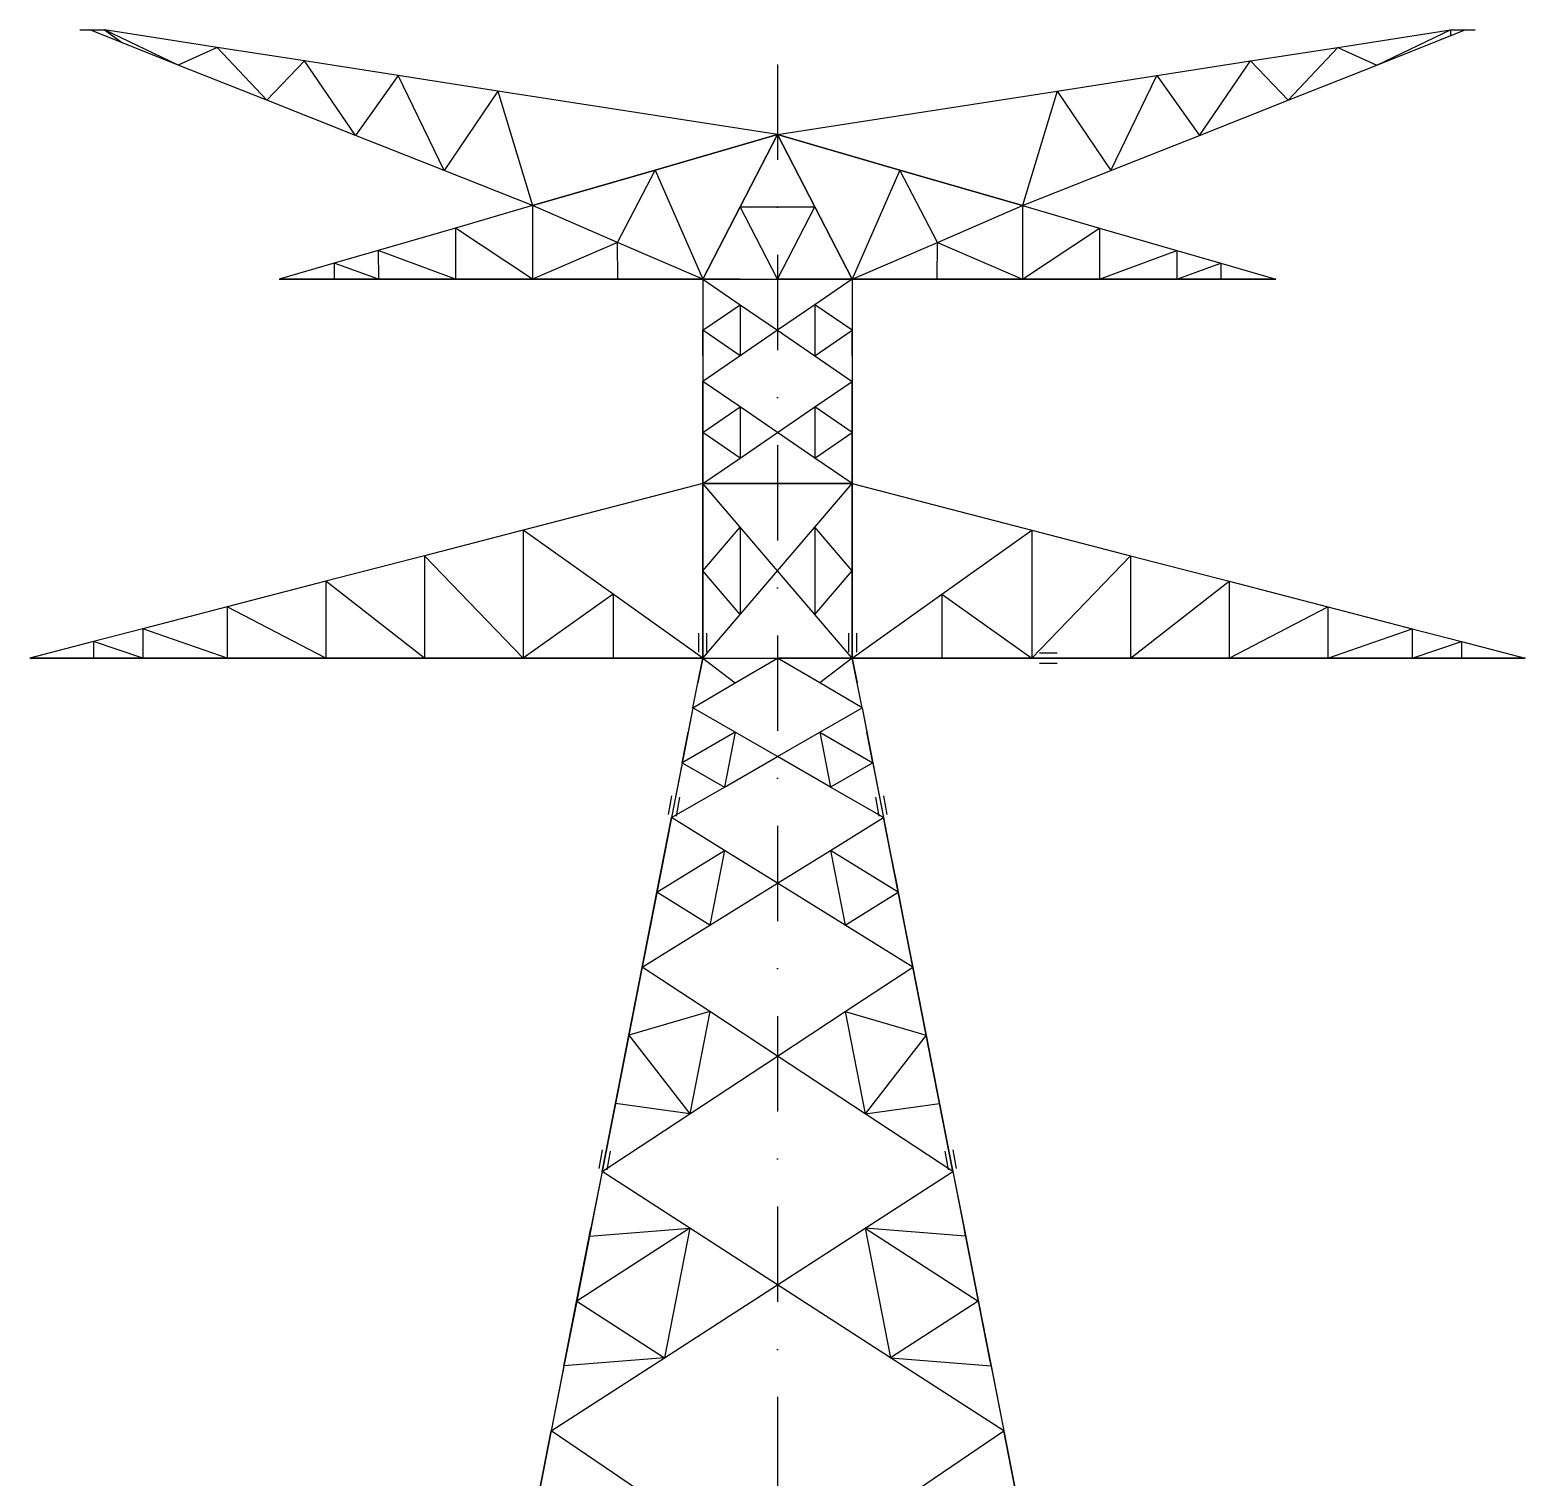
# Model space of a CAD drawing. Extents: x 550527 to 570802, y -97905 to -83555.
# Drawn here: x 563519 to 565484, y -95768 to -93866 of the extents above; entities that cross this region are included whole.
import ezdxf

# ---------------------------------------------------------------- set-up
doc = ezdxf.new("R2010")
doc.units = 0
doc.header["$LTSCALE"] = 250
doc.header["$MEASUREMENT"] = 0
doc.linetypes.add('DASHDOT', pattern=[1, 0.5, -0.25, 0, -0.25])
doc.layers.add('LS', color=7, linetype='CONTINUOUS')
doc.layers.add('MZ', color=6, linetype='DASHDOT')

msp = doc.modelspace()

# ---------------------------------------------------------------- linework, layer by layer
at = {"layer": 'LS', "color": 6, "ltscale": 0.01}
for p, q in [((563584.154, -93866.214), (563597.254, -93866.214)), ((563640.353, -93883.31), (563597.254, -93866.214)), ((563640.353, -93883.31), (563597.254, -93866.214)), ((563597.254, -93866.214), (563616.904, -93866.214)), ((563713.648, -93912.392), (563616.904, -93866.214)), ((563713.648, -93912.392), (563616.904, -93866.214)), ((563616.904, -93866.214), (563640.353, -93883.31)), ((563616.904, -93866.214), (563640.353, -93883.31)), ((563764.541, -93889.205), (563616.904, -93866.214)), ((563764.541, -93889.205), (563616.904, -93866.214)), ((565237.767, -93889.205), (565385.404, -93866.214)), ((565237.767, -93889.205), (565385.404, -93866.214)), ((565288.661, -93912.392), (565385.404, -93866.214)), ((565288.661, -93912.392), (565385.404, -93866.214)), ((565361.955, -93883.31), (565405.054, -93866.214)), ((565361.955, -93883.31), (565405.054, -93866.214)), ((565385.404, -93866.214), (565405.054, -93866.214)), ((565385.404, -93866.214), (565385.404, -93874.008)), ((565405.054, -93866.214), (565418.154, -93866.214)), ((563713.648, -93912.392), (563640.353, -93883.31)), ((563713.648, -93912.392), (563640.353, -93883.31)), ((563713.648, -93912.392), (563640.353, -93883.31)), ((563713.648, -93912.392), (563640.353, -93883.31)), ((565288.661, -93912.392), (565361.955, -93883.31)), ((565288.661, -93912.392), (565361.955, -93883.31)), ((565288.661, -93912.392), (565361.955, -93883.31)), ((565288.661, -93912.392), (565361.955, -93883.31)), ((563764.541, -93889.205), (563713.648, -93912.392)), ((563764.541, -93889.205), (563713.648, -93912.392)), ((563830.107, -93958.569), (563764.541, -93889.205)), ((563830.107, -93958.569), (563764.541, -93889.205)), ((563879.428, -93907.021), (563764.541, -93889.205)), ((563879.428, -93907.021), (563764.541, -93889.205)), ((563879.428, -93907.021), (563764.541, -93889.205)), ((563879.428, -93907.021), (563764.541, -93889.205)), ((563879.428, -93907.021), (563830.107, -93958.569)), ((563879.428, -93907.021), (563830.107, -93958.569)), ((563946.5, -94004.747), (563879.428, -93907.021)), ((563946.5, -94004.747), (563879.428, -93907.021)), ((564002.437, -93926.212), (563879.428, -93907.021)), ((564002.437, -93926.212), (563879.428, -93907.021)), ((564002.437, -93926.212), (563879.428, -93907.021)), ((564002.437, -93926.212), (563879.428, -93907.021)), ((564999.871, -93926.212), (565122.88, -93907.021)), ((564999.871, -93926.212), (565122.88, -93907.021)), ((564999.871, -93926.212), (565122.88, -93907.021)), ((564999.871, -93926.212), (565122.88, -93907.021)), ((565055.808, -94004.747), (565122.88, -93907.021)), ((565055.808, -94004.747), (565122.88, -93907.021)), ((565122.88, -93907.021), (565237.767, -93889.205)), ((565122.88, -93907.021), (565237.767, -93889.205)), ((565122.88, -93907.021), (565237.767, -93889.205)), ((565122.88, -93907.021), (565237.767, -93889.205)), ((565122.88, -93907.021), (565172.202, -93958.569)), ((565122.88, -93907.021), (565172.202, -93958.569)), ((565172.202, -93958.569), (565237.767, -93889.205)), ((565172.202, -93958.569), (565237.767, -93889.205)), ((565237.767, -93889.205), (565288.661, -93912.392)), ((565237.767, -93889.205), (565288.661, -93912.392)), ((563830.107, -93958.569), (563713.648, -93912.392)), ((563830.107, -93958.569), (563713.648, -93912.392)), ((563830.107, -93958.569), (563713.648, -93912.392)), ((563830.107, -93958.569), (563713.648, -93912.392)), ((564002.437, -93926.212), (563946.5, -94004.747)), ((564002.437, -93926.212), (563946.5, -94004.747)), ((564062.894, -94050.924), (564002.437, -93926.212)), ((564062.894, -94050.924), (564002.437, -93926.212)), ((564133.699, -93946.583), (564002.437, -93926.212)), ((564133.699, -93946.583), (564002.437, -93926.212)), ((564133.699, -93946.583), (564002.437, -93926.212)), ((564133.699, -93946.583), (564002.437, -93926.212)), ((564868.609, -93946.583), (564999.871, -93926.212)), ((564868.609, -93946.583), (564999.871, -93926.212)), ((564868.609, -93946.583), (564999.871, -93926.212)), ((564868.609, -93946.583), (564999.871, -93926.212)), ((564939.415, -94050.924), (564999.871, -93926.212)), ((564939.415, -94050.924), (564999.871, -93926.212)), ((564999.871, -93926.212), (565055.808, -94004.747)), ((564999.871, -93926.212), (565055.808, -94004.747)), ((565172.202, -93958.569), (565288.661, -93912.392)), ((565172.202, -93958.569), (565288.661, -93912.392)), ((565172.202, -93958.569), (565288.661, -93912.392)), ((565172.202, -93958.569), (565288.661, -93912.392)), ((564133.699, -93946.583), (564062.894, -94050.924)), ((564133.699, -93946.583), (564062.894, -94050.924)), ((564133.699, -93946.583), (564179.353, -94097.102)), ((564133.699, -93946.583), (564179.353, -94097.102)), ((564133.699, -93946.583), (564179.353, -94097.102)), ((564133.699, -93946.583), (564179.353, -94097.102)), ((564317.427, -93975.206), (564133.699, -93946.583)), ((564317.427, -93975.206), (564133.699, -93946.583)), ((564317.427, -93975.206), (564133.699, -93946.583)), ((564684.882, -93975.206), (564868.609, -93946.583)), ((564684.882, -93975.206), (564868.609, -93946.583)), ((564684.882, -93975.206), (564868.609, -93946.583)), ((564684.882, -93975.206), (564868.609, -93946.583)), ((564868.609, -93946.583), (564822.956, -94097.102)), ((564868.609, -93946.583), (564822.956, -94097.102)), ((564868.609, -93946.583), (564822.956, -94097.102)), ((564868.609, -93946.583), (564822.956, -94097.102)), ((564868.609, -93946.583), (564939.415, -94050.924)), ((564868.609, -93946.583), (564939.415, -94050.924)), ((563946.5, -94004.747), (563830.107, -93958.569)), ((563946.5, -94004.747), (563830.107, -93958.569)), ((563946.5, -94004.747), (563830.107, -93958.569)), ((563946.5, -94004.747), (563830.107, -93958.569)), ((565055.808, -94004.747), (565172.202, -93958.569)), ((565055.808, -94004.747), (565172.202, -93958.569)), ((565055.808, -94004.747), (565172.202, -93958.569)), ((565055.808, -94004.747), (565172.202, -93958.569)), ((564501.154, -94003.764), (564317.427, -93975.206)), ((564501.154, -94003.764), (564317.427, -93975.206)), ((564501.154, -94003.764), (564317.427, -93975.206)), ((564501.154, -94003.764), (564684.882, -93975.206)), ((564501.154, -94003.764), (564684.882, -93975.206)), ((564501.154, -94003.764), (564684.882, -93975.206)), ((564501.154, -94003.764), (564684.882, -93975.206)), ((564062.894, -94050.924), (563946.5, -94004.747)), ((564062.894, -94050.924), (563946.5, -94004.747)), ((564062.894, -94050.924), (563946.5, -94004.747)), ((564062.894, -94050.924), (563946.5, -94004.747)), ((564501.154, -94003.764), (564340.221, -94050.4)), ((564501.154, -94003.764), (564340.221, -94050.4)), ((564340.221, -94050.4), (564501.154, -94003.764)), ((564340.221, -94050.4), (564501.154, -94003.764)), ((564501.154, -94003.764), (564452.029, -94098.739)), ((564501.154, -94003.764), (564452.029, -94098.739)), ((564452.029, -94098.739), (564501.154, -94003.764)), ((564452.029, -94098.739), (564501.154, -94003.764)), ((564501.154, -94003.764), (564550.279, -94098.739)), ((564501.154, -94003.764), (564550.279, -94098.739)), ((564501.154, -94003.764), (564662.088, -94050.4)), ((564501.154, -94003.764), (564662.088, -94050.4)), ((564550.279, -94098.739), (564501.154, -94003.764)), ((564550.279, -94098.739), (564501.154, -94003.764)), ((564662.088, -94050.4), (564501.154, -94003.764)), ((564662.088, -94050.4), (564501.154, -94003.764)), ((564939.415, -94050.924), (565055.808, -94004.747)), ((564939.415, -94050.924), (565055.808, -94004.747)), ((564939.415, -94050.924), (565055.808, -94004.747)), ((564939.415, -94050.924), (565055.808, -94004.747)), ((564179.353, -94097.102), (564062.894, -94050.924)), ((564179.353, -94097.102), (564062.894, -94050.924)), ((564179.353, -94097.102), (564062.894, -94050.924)), ((564179.353, -94097.102), (564062.894, -94050.924)), ((564340.221, -94050.4), (564179.353, -94097.102)), ((564340.221, -94050.4), (564179.353, -94097.102)), ((564179.353, -94097.102), (564340.221, -94050.4)), ((564179.353, -94097.102), (564340.221, -94050.4)), ((564291.096, -94145.375), (564340.221, -94050.4)), ((564291.096, -94145.375), (564340.221, -94050.4)), ((564340.221, -94050.4), (564402.904, -94193.714)), ((564340.221, -94050.4), (564402.904, -94193.714)), ((564662.088, -94050.4), (564599.404, -94193.714)), ((564662.088, -94050.4), (564599.404, -94193.714)), ((564662.088, -94050.4), (564822.956, -94097.102)), ((564662.088, -94050.4), (564822.956, -94097.102)), ((564711.213, -94145.375), (564662.088, -94050.4)), ((564711.213, -94145.375), (564662.088, -94050.4)), ((564822.956, -94097.102), (564662.088, -94050.4)), ((564822.956, -94097.102), (564662.088, -94050.4)), ((564822.956, -94097.102), (564939.415, -94050.924)), ((564822.956, -94097.102), (564939.415, -94050.924)), ((564822.956, -94097.102), (564939.415, -94050.924)), ((564822.956, -94097.102), (564939.415, -94050.924)), ((564179.353, -94097.102), (564077.893, -94126.511)), ((564179.353, -94097.102), (564077.893, -94126.511)), ((564291.096, -94145.375), (564179.353, -94097.102)), ((564291.096, -94145.375), (564179.353, -94097.102)), ((564179.353, -94097.102), (564179.353, -94193.714)), ((564179.353, -94097.102), (564179.353, -94193.714)), ((564291.096, -94145.375), (564179.353, -94097.102)), ((564291.096, -94145.375), (564179.353, -94097.102)), ((564179.353, -94097.102), (564179.353, -94193.714)), ((564179.353, -94097.102), (564179.353, -94193.714)), ((564452.029, -94098.739), (564402.904, -94193.714)), ((564452.029, -94098.739), (564402.904, -94193.714)), ((564402.904, -94193.714), (564452.029, -94098.739)), ((564402.904, -94193.714), (564452.029, -94098.739)), ((564501.154, -94193.714), (564452.029, -94098.739)), ((564501.154, -94193.714), (564452.029, -94098.739)), ((564452.029, -94098.739), (564550.279, -94098.739)), ((564452.029, -94098.739), (564550.279, -94098.739)), ((564501.154, -94193.714), (564550.279, -94098.739)), ((564501.154, -94193.714), (564550.279, -94098.739)), ((564550.279, -94098.739), (564599.404, -94193.714)), ((564550.279, -94098.739), (564599.404, -94193.714)), ((564599.404, -94193.714), (564550.279, -94098.739)), ((564599.404, -94193.714), (564550.279, -94098.739)), ((564711.213, -94145.375), (564822.956, -94097.102)), ((564711.213, -94145.375), (564822.956, -94097.102)), ((564711.213, -94145.375), (564822.956, -94097.102)), ((564711.213, -94145.375), (564822.956, -94097.102)), ((564822.956, -94097.102), (564822.956, -94193.714)), ((564822.956, -94097.102), (564822.956, -94193.714)), ((564822.956, -94097.102), (564822.956, -94193.714)), ((564822.956, -94097.102), (564822.956, -94193.714)), ((564822.956, -94097.102), (564924.415, -94126.511)), ((564822.956, -94097.102), (564924.415, -94126.511)), ((564077.893, -94126.511), (563976.499, -94155.921)), ((564077.893, -94126.511), (563976.499, -94155.921)), ((564179.353, -94193.714), (564077.893, -94126.511)), ((564179.353, -94193.714), (564077.893, -94126.511)), ((564077.893, -94126.511), (564077.959, -94193.714)), ((564077.893, -94126.511), (564077.959, -94193.714)), ((564822.956, -94193.714), (564924.415, -94126.511)), ((564822.956, -94193.714), (564924.415, -94126.511)), ((564924.415, -94126.511), (564924.35, -94193.714)), ((564924.415, -94126.511), (564924.35, -94193.714)), ((564924.415, -94126.511), (565025.809, -94155.921)), ((564924.415, -94126.511), (565025.809, -94155.921)), ((563976.499, -94155.921), (563918.597, -94172.689)), ((563976.499, -94155.921), (563918.597, -94172.689)), ((564077.959, -94193.714), (563976.499, -94155.921)), ((564077.959, -94193.714), (563976.499, -94155.921)), ((563976.499, -94155.921), (563976.565, -94193.714)), ((563976.499, -94155.921), (563976.565, -94193.714)), ((563976.499, -94155.921), (563976.565, -94193.714)), ((564291.096, -94145.375), (564179.353, -94193.714)), ((564291.096, -94145.375), (564179.353, -94193.714)), ((564402.904, -94193.714), (564291.096, -94145.375)), ((564402.904, -94193.714), (564291.096, -94145.375)), ((564402.904, -94193.714), (564291.096, -94145.375)), ((564402.904, -94193.714), (564291.096, -94145.375)), ((564291.161, -94193.714), (564291.096, -94145.375)), ((564291.161, -94193.714), (564291.096, -94145.375)), ((564599.404, -94193.714), (564711.213, -94145.375)), ((564599.404, -94193.714), (564711.213, -94145.375)), ((564599.404, -94193.714), (564711.213, -94145.375)), ((564599.404, -94193.714), (564711.213, -94145.375)), ((564711.147, -94193.714), (564711.213, -94145.375)), ((564711.147, -94193.714), (564711.213, -94145.375)), ((564711.213, -94145.375), (564822.956, -94193.714)), ((564711.213, -94145.375), (564822.956, -94193.714)), ((564924.35, -94193.714), (565025.809, -94155.921)), ((564924.35, -94193.714), (565025.809, -94155.921)), ((565025.809, -94155.921), (565025.744, -94193.714)), ((565025.809, -94155.921), (565025.744, -94193.714)), ((565025.809, -94155.921), (565025.744, -94193.714)), ((565025.809, -94155.921), (565083.711, -94172.689)), ((565025.809, -94155.921), (565083.711, -94172.689)), ((563918.597, -94172.689), (563846.154, -94193.714)), ((563918.597, -94172.689), (563846.154, -94193.714)), ((563976.565, -94193.714), (563918.597, -94172.689)), ((563976.565, -94193.714), (563918.597, -94172.689)), ((563918.597, -94172.689), (563918.597, -94193.714)), ((563918.597, -94172.689), (563918.597, -94193.714)), ((565025.744, -94193.714), (565083.711, -94172.689)), ((565025.744, -94193.714), (565083.711, -94172.689)), ((565083.711, -94172.689), (565083.711, -94193.714)), ((565083.711, -94172.689), (565083.711, -94193.714)), ((565083.711, -94172.689), (565156.154, -94193.714)), ((565083.711, -94172.689), (565156.154, -94193.714)), ((563846.154, -94193.714), (563918.597, -94193.714)), ((563918.597, -94193.714), (563846.154, -94193.714)), ((563918.597, -94193.714), (563846.154, -94193.714)), ((563918.597, -94193.714), (563846.154, -94193.714)), ((563918.597, -94193.714), (563976.565, -94193.714)), ((563976.565, -94193.714), (563918.597, -94193.714)), ((563976.565, -94193.714), (563918.597, -94193.714)), ((563976.565, -94193.714), (563918.597, -94193.714)), ((563976.565, -94193.714), (564077.959, -94193.714)), ((564077.959, -94193.714), (563976.565, -94193.714)), ((564077.959, -94193.714), (563976.565, -94193.714)), ((564077.959, -94193.714), (563976.565, -94193.714)), ((564077.959, -94193.714), (564179.353, -94193.714)), ((564179.353, -94193.714), (564077.959, -94193.714)), ((564179.353, -94193.714), (564077.959, -94193.714)), ((564179.353, -94193.714), (564077.959, -94193.714)), ((564179.353, -94193.714), (564291.161, -94193.714)), ((564291.161, -94193.714), (564179.353, -94193.714)), ((564291.161, -94193.714), (564179.353, -94193.714)), ((564291.161, -94193.714), (564179.353, -94193.714)), ((564291.161, -94193.714), (564402.904, -94193.714)), ((564402.904, -94193.714), (564291.161, -94193.714)), ((564402.904, -94193.714), (564291.161, -94193.714)), ((564402.904, -94193.714), (564291.161, -94193.714)), ((564402.904, -94193.714), (564402.904, -94260.852)), ((564402.904, -94193.714), (564402.904, -94260.852)), ((564402.904, -94193.714), (564452.029, -94227.25)), ((564402.904, -94193.714), (564452.029, -94227.25)), ((564402.904, -94193.714), (564402.904, -94227.25)), ((564402.904, -94193.714), (564402.904, -94227.25)), ((564402.904, -94193.714), (564501.154, -94193.714)), ((564402.904, -94193.714), (564501.154, -94193.714)), ((564452.029, -94193.714), (564402.904, -94193.714)), ((564402.904, -94193.714), (564452.029, -94193.714)), ((564402.904, -94193.714), (564452.029, -94193.714)), ((564402.904, -94193.714), (564452.029, -94193.714)), ((564452.029, -94193.714), (564550.279, -94193.714)), ((564452.029, -94193.714), (564550.279, -94193.714)), ((564452.029, -94193.714), (564501.154, -94193.714)), ((564452.029, -94193.714), (564501.154, -94193.714)), ((564501.154, -94193.714), (564599.404, -94193.714)), ((564501.154, -94193.714), (564599.404, -94193.714)), ((564550.279, -94193.714), (564501.154, -94193.714)), ((564550.279, -94193.714), (564501.154, -94193.714)), ((564599.404, -94193.714), (564550.279, -94227.25)), ((564599.404, -94193.714), (564550.279, -94227.25)), ((564550.279, -94193.714), (564599.404, -94193.714)), ((564550.279, -94193.714), (564599.404, -94193.714)), ((564599.404, -94193.714), (564550.279, -94193.714)), ((564599.404, -94193.714), (564550.279, -94193.714)), ((564599.404, -94193.714), (564599.404, -94260.852)), ((564599.404, -94193.714), (564599.404, -94260.852)), ((564599.404, -94193.714), (564599.404, -94227.25)), ((564599.404, -94193.714), (564599.404, -94227.25)), ((564599.404, -94193.714), (564711.147, -94193.714)), ((564711.147, -94193.714), (564599.404, -94193.714)), ((564599.404, -94193.714), (564711.147, -94193.714)), ((564599.404, -94193.714), (564711.147, -94193.714)), ((564711.147, -94193.714), (564822.956, -94193.714)), ((564822.956, -94193.714), (564711.147, -94193.714)), ((564711.147, -94193.714), (564822.956, -94193.714)), ((564711.147, -94193.714), (564822.956, -94193.714)), ((564822.956, -94193.714), (564924.35, -94193.714)), ((564924.35, -94193.714), (564822.956, -94193.714)), ((564822.956, -94193.714), (564924.35, -94193.714)), ((564822.956, -94193.714), (564924.35, -94193.714)), ((564924.35, -94193.714), (565025.744, -94193.714)), ((565025.744, -94193.714), (564924.35, -94193.714)), ((564924.35, -94193.714), (565025.744, -94193.714)), ((564924.35, -94193.714), (565025.744, -94193.714)), ((565025.744, -94193.714), (565083.711, -94193.714)), ((565083.711, -94193.714), (565025.744, -94193.714)), ((565025.744, -94193.714), (565083.711, -94193.714)), ((565025.744, -94193.714), (565083.711, -94193.714)), ((565083.711, -94193.714), (565156.154, -94193.714)), ((565156.154, -94193.714), (565083.711, -94193.714)), ((565083.711, -94193.714), (565156.154, -94193.714)), ((565083.711, -94193.714), (565156.154, -94193.714)), ((564402.904, -94260.852), (564452.029, -94227.25)), ((564402.904, -94260.852), (564452.029, -94227.25)), ((564402.904, -94227.25), (564402.904, -94260.852)), ((564402.904, -94227.25), (564402.904, -94260.852)), ((564402.904, -94227.25), (564402.904, -94294.453)), ((564402.904, -94227.25), (564402.904, -94294.453)), ((564402.904, -94227.25), (564402.904, -94260.852)), ((564402.904, -94227.25), (564402.904, -94260.852)), ((564452.029, -94227.25), (564452.029, -94294.453)), ((564452.029, -94227.25), (564452.029, -94294.453)), ((564452.029, -94227.25), (564501.154, -94260.852)), ((564452.029, -94227.25), (564501.154, -94260.852)), ((564550.279, -94227.25), (564501.154, -94260.852)), ((564550.279, -94227.25), (564501.154, -94260.852)), ((564550.279, -94227.25), (564550.279, -94294.453)), ((564550.279, -94227.25), (564550.279, -94294.453)), ((564599.404, -94260.852), (564550.279, -94227.25)), ((564599.404, -94260.852), (564550.279, -94227.25)), ((564599.404, -94227.25), (564599.404, -94260.852)), ((564599.404, -94227.25), (564599.404, -94260.852)), ((564599.404, -94227.25), (564599.404, -94294.453)), ((564599.404, -94227.25), (564599.404, -94294.453)), ((564599.404, -94227.25), (564599.404, -94260.852)), ((564599.404, -94227.25), (564599.404, -94260.852)), ((564452.029, -94294.453), (564402.904, -94260.852)), ((564452.029, -94294.453), (564402.904, -94260.852)), ((564402.904, -94294.453), (564402.904, -94260.852)), ((564402.904, -94294.453), (564402.904, -94260.852)), ((564402.904, -94260.852), (564402.904, -94327.989)), ((564402.904, -94260.852), (564402.904, -94327.989)), ((564402.904, -94260.852), (564402.904, -94294.453)), ((564402.904, -94260.852), (564402.904, -94294.453)), ((564501.154, -94260.852), (564452.029, -94294.453)), ((564501.154, -94260.852), (564452.029, -94294.453)), ((564501.154, -94260.852), (564550.279, -94294.453)), ((564501.154, -94260.852), (564550.279, -94294.453)), ((564550.279, -94294.453), (564599.404, -94260.852)), ((564550.279, -94294.453), (564599.404, -94260.852)), ((564599.404, -94294.453), (564599.404, -94260.852)), ((564599.404, -94294.453), (564599.404, -94260.852)), ((564599.404, -94260.852), (564599.404, -94327.989)), ((564599.404, -94260.852), (564599.404, -94327.989)), ((564599.404, -94260.852), (564599.404, -94294.453)), ((564599.404, -94260.852), (564599.404, -94294.453)), ((564452.029, -94294.453), (564402.904, -94327.989)), ((564452.029, -94294.453), (564402.904, -94327.989)), ((564402.904, -94294.453), (564402.904, -94327.989)), ((564402.904, -94294.453), (564402.904, -94327.989)), ((564550.279, -94294.453), (564599.404, -94327.989)), ((564550.279, -94294.453), (564599.404, -94327.989)), ((564599.404, -94294.453), (564599.404, -94327.989)), ((564599.404, -94294.453), (564599.404, -94327.989)), ((564402.904, -94395.127), (564402.904, -94327.989)), ((564402.904, -94395.127), (564402.904, -94327.989)), ((564452.029, -94361.525), (564402.904, -94327.989)), ((564452.029, -94361.525), (564402.904, -94327.989)), ((564402.904, -94327.989), (564402.904, -94361.525)), ((564402.904, -94327.989), (564402.904, -94361.525)), ((564550.279, -94361.525), (564599.404, -94327.989)), ((564550.279, -94361.525), (564599.404, -94327.989)), ((564599.404, -94395.127), (564599.404, -94327.989)), ((564599.404, -94395.127), (564599.404, -94327.989)), ((564599.404, -94327.989), (564599.404, -94361.525)), ((564599.404, -94327.989), (564599.404, -94361.525)), ((564402.904, -94395.127), (564452.029, -94361.525)), ((564402.904, -94395.127), (564452.029, -94361.525)), ((564402.904, -94395.127), (564402.904, -94361.525)), ((564402.904, -94395.127), (564402.904, -94361.525)), ((564402.904, -94361.525), (564402.904, -94428.728)), ((564402.904, -94361.525), (564402.904, -94428.728)), ((564402.904, -94361.525), (564402.904, -94395.127)), ((564402.904, -94361.525), (564402.904, -94395.127)), ((564452.029, -94361.525), (564452.029, -94428.728)), ((564452.029, -94361.525), (564452.029, -94428.728)), ((564501.154, -94395.127), (564452.029, -94361.525)), ((564501.154, -94395.127), (564452.029, -94361.525)), ((564501.154, -94395.127), (564550.279, -94361.525)), ((564501.154, -94395.127), (564550.279, -94361.525)), ((564599.404, -94395.127), (564550.279, -94361.525)), ((564599.404, -94395.127), (564550.279, -94361.525)), ((564550.279, -94361.525), (564550.279, -94428.728)), ((564550.279, -94361.525), (564550.279, -94428.728)), ((564599.404, -94395.127), (564599.404, -94361.525)), ((564599.404, -94395.127), (564599.404, -94361.525)), ((564599.404, -94361.525), (564599.404, -94428.728)), ((564599.404, -94361.525), (564599.404, -94428.728)), ((564599.404, -94361.525), (564599.404, -94395.127)), ((564599.404, -94361.525), (564599.404, -94395.127)), ((564452.029, -94428.728), (564402.904, -94395.127)), ((564452.029, -94428.728), (564402.904, -94395.127)), ((564402.904, -94428.728), (564402.904, -94395.127)), ((564402.904, -94428.728), (564402.904, -94395.127)), ((564402.904, -94462.264), (564402.904, -94395.127)), ((564402.904, -94462.264), (564402.904, -94395.127)), ((564402.904, -94395.127), (564402.904, -94428.728)), ((564402.904, -94395.127), (564402.904, -94428.728)), ((564452.029, -94428.728), (564501.154, -94395.127)), ((564452.029, -94428.728), (564501.154, -94395.127)), ((564550.279, -94428.728), (564501.154, -94395.127)), ((564550.279, -94428.728), (564501.154, -94395.127)), ((564550.279, -94428.728), (564599.404, -94395.127)), ((564550.279, -94428.728), (564599.404, -94395.127)), ((564599.404, -94428.728), (564599.404, -94395.127)), ((564599.404, -94428.728), (564599.404, -94395.127)), ((564599.404, -94462.264), (564599.404, -94395.127)), ((564599.404, -94462.264), (564599.404, -94395.127)), ((564599.404, -94395.127), (564599.404, -94428.728)), ((564599.404, -94395.127), (564599.404, -94428.728)), ((564402.904, -94462.264), (564452.029, -94428.728)), ((564402.904, -94462.264), (564452.029, -94428.728)), ((564402.904, -94428.728), (564402.904, -94462.264)), ((564402.904, -94428.728), (564402.904, -94462.264)), ((564599.404, -94462.264), (564550.279, -94428.728)), ((564599.404, -94462.264), (564550.279, -94428.728)), ((564599.404, -94428.728), (564599.404, -94462.264)), ((564599.404, -94428.728), (564599.404, -94462.264)), ((564402.904, -94462.264), (564285.004, -94492.853)), ((564402.904, -94462.264), (564285.004, -94492.853)), ((564402.904, -94462.264), (564285.004, -94492.853)), ((564402.904, -94462.264), (564285.004, -94492.853)), ((564402.904, -94462.264), (564599.404, -94462.264)), ((564402.904, -94462.264), (564599.404, -94462.264)), ((564402.904, -94462.264), (564599.404, -94462.264)), ((564599.404, -94462.264), (564402.904, -94462.264)), ((564402.904, -94576.889), (564402.904, -94462.264)), ((564402.904, -94576.889), (564402.904, -94462.264)), ((564452.029, -94519.577), (564402.904, -94462.264)), ((564452.029, -94519.577), (564402.904, -94462.264)), ((564402.904, -94462.264), (564402.904, -94519.577)), ((564402.904, -94462.264), (564402.904, -94519.577)), ((564550.279, -94519.577), (564599.404, -94462.264)), ((564550.279, -94519.577), (564599.404, -94462.264)), ((564599.404, -94462.264), (564717.304, -94492.853)), ((564599.404, -94462.264), (564717.304, -94492.853)), ((564599.404, -94576.889), (564599.404, -94462.264)), ((564599.404, -94576.889), (564599.404, -94462.264)), ((564599.404, -94462.264), (564599.404, -94519.577)), ((564599.404, -94462.264), (564599.404, -94519.577)), ((564599.404, -94462.264), (564717.304, -94492.853)), ((564599.404, -94462.264), (564717.304, -94492.853)), ((564285.004, -94492.853), (564167.104, -94523.376)), ((564285.004, -94492.853), (564167.104, -94523.376)), ((564285.004, -94492.853), (564167.104, -94523.376)), ((564285.004, -94492.853), (564167.104, -94523.376)), ((564717.304, -94492.853), (564835.204, -94523.376)), ((564717.304, -94492.853), (564835.204, -94523.376)), ((564717.304, -94492.853), (564835.204, -94523.376)), ((564717.304, -94492.853), (564835.204, -94523.376)), ((564167.104, -94523.376), (564037.414, -94557.043)), ((564167.104, -94523.376), (564037.414, -94557.043)), ((564285.004, -94607.478), (564167.104, -94523.376)), ((564285.004, -94607.478), (564167.104, -94523.376)), ((564167.104, -94523.376), (564167.104, -94691.514)), ((564167.104, -94523.376), (564167.104, -94691.514)), ((564285.004, -94607.478), (564167.104, -94523.376)), ((564285.004, -94607.478), (564167.104, -94523.376)), ((564167.104, -94523.376), (564167.104, -94691.514)), ((564167.104, -94523.376), (564167.104, -94691.514)), ((564402.904, -94576.889), (564452.029, -94519.577)), ((564402.904, -94576.889), (564452.029, -94519.577)), ((564402.904, -94576.889), (564402.904, -94519.577)), ((564402.904, -94576.889), (564402.904, -94519.577)), ((564402.904, -94519.577), (564402.904, -94634.202)), ((564402.904, -94519.577), (564402.904, -94634.202)), ((564402.904, -94519.577), (564402.904, -94576.889)), ((564402.904, -94519.577), (564402.904, -94576.889)), ((564452.029, -94519.577), (564452.029, -94634.202)), ((564452.029, -94519.577), (564452.029, -94634.202)), ((564501.154, -94576.889), (564452.029, -94519.577)), ((564501.154, -94576.889), (564452.029, -94519.577)), ((564501.154, -94576.889), (564550.279, -94519.577)), ((564501.154, -94576.889), (564550.279, -94519.577)), ((564599.404, -94576.889), (564550.279, -94519.577)), ((564599.404, -94576.889), (564550.279, -94519.577)), ((564550.279, -94519.577), (564550.279, -94634.202)), ((564550.279, -94519.577), (564550.279, -94634.202)), ((564599.404, -94576.889), (564599.404, -94519.577)), ((564599.404, -94576.889), (564599.404, -94519.577)), ((564599.404, -94519.577), (564599.404, -94634.202)), ((564599.404, -94519.577), (564599.404, -94634.202)), ((564599.404, -94519.577), (564599.404, -94576.889)), ((564599.404, -94519.577), (564599.404, -94576.889)), ((564717.304, -94607.478), (564835.204, -94523.376)), ((564717.304, -94607.478), (564835.204, -94523.376)), ((564717.304, -94607.478), (564835.204, -94523.376)), ((564717.304, -94607.478), (564835.204, -94523.376)), ((564835.204, -94523.376), (564835.204, -94691.514)), ((564835.204, -94523.376), (564835.204, -94691.514)), ((564835.204, -94523.376), (564835.204, -94691.514)), ((564835.204, -94523.376), (564835.204, -94691.514)), ((564835.204, -94523.376), (564964.894, -94557.043)), ((564835.204, -94523.376), (564964.894, -94557.043)), ((564037.414, -94557.043), (563907.724, -94590.644)), ((564037.414, -94557.043), (563907.724, -94590.644)), ((564167.104, -94691.514), (564037.414, -94557.043)), ((564167.104, -94691.514), (564037.414, -94557.043)), ((564037.414, -94557.043), (564037.414, -94691.514)), ((564037.414, -94557.043), (564037.414, -94691.514)), ((564835.204, -94691.514), (564964.894, -94557.043)), ((564835.204, -94691.514), (564964.894, -94557.043)), ((564964.894, -94557.043), (564964.894, -94691.514)), ((564964.894, -94557.043), (564964.894, -94691.514)), ((564964.894, -94557.043), (565094.584, -94590.644)), ((564964.894, -94557.043), (565094.584, -94590.644)), ((563907.724, -94590.644), (563778.034, -94624.246)), ((563907.724, -94590.644), (563778.034, -94624.246)), ((564037.414, -94691.514), (563907.724, -94590.644)), ((564037.414, -94691.514), (563907.724, -94590.644)), ((563907.724, -94590.644), (563907.724, -94691.514)), ((563907.724, -94590.644), (563907.724, -94691.514)), ((564452.029, -94634.202), (564402.904, -94576.889)), ((564452.029, -94634.202), (564402.904, -94576.889)), ((564402.904, -94634.202), (564402.904, -94576.889)), ((564402.904, -94634.202), (564402.904, -94576.889)), ((564402.904, -94691.514), (564402.904, -94576.889)), ((564402.904, -94691.514), (564402.904, -94576.889)), ((564402.904, -94576.889), (564402.904, -94634.202)), ((564402.904, -94576.889), (564402.904, -94634.202)), ((564452.029, -94634.202), (564501.154, -94576.889)), ((564452.029, -94634.202), (564501.154, -94576.889)), ((564550.279, -94634.202), (564501.154, -94576.889)), ((564550.279, -94634.202), (564501.154, -94576.889)), ((564550.279, -94634.202), (564599.404, -94576.889)), ((564550.279, -94634.202), (564599.404, -94576.889)), ((564599.404, -94634.202), (564599.404, -94576.889)), ((564599.404, -94634.202), (564599.404, -94576.889)), ((564599.404, -94691.514), (564599.404, -94576.889)), ((564599.404, -94691.514), (564599.404, -94576.889)), ((564599.404, -94576.889), (564599.404, -94634.202)), ((564599.404, -94576.889), (564599.404, -94634.202)), ((564964.894, -94691.514), (565094.584, -94590.644)), ((564964.894, -94691.514), (565094.584, -94590.644)), ((565094.584, -94590.644), (565094.584, -94691.514)), ((565094.584, -94590.644), (565094.584, -94691.514)), ((565094.584, -94590.644), (565224.274, -94624.246)), ((565094.584, -94590.644), (565224.274, -94624.246)), ((564285.004, -94607.478), (564167.104, -94691.514)), ((564285.004, -94607.478), (564167.104, -94691.514)), ((564402.904, -94691.514), (564285.004, -94607.478)), ((564402.904, -94691.514), (564285.004, -94607.478)), ((564402.904, -94691.514), (564285.004, -94607.478)), ((564402.904, -94691.514), (564285.004, -94607.478)), ((564285.004, -94607.478), (564285.004, -94691.514)), ((564285.004, -94607.478), (564285.004, -94691.514)), ((564599.404, -94691.514), (564717.304, -94607.478)), ((564599.404, -94691.514), (564717.304, -94607.478)), ((564599.404, -94691.514), (564717.304, -94607.478)), ((564599.404, -94691.514), (564717.304, -94607.478)), ((564717.304, -94607.478), (564835.204, -94691.514)), ((564717.304, -94607.478), (564835.204, -94691.514)), ((564717.304, -94607.478), (564717.304, -94691.514)), ((564717.304, -94607.478), (564717.304, -94691.514)), ((563778.034, -94624.246), (563666.881, -94653.066)), ((563778.034, -94624.246), (563666.881, -94653.066)), ((563907.724, -94691.514), (563778.034, -94624.246)), ((563907.724, -94691.514), (563778.034, -94624.246)), ((563778.034, -94624.246), (563778.034, -94691.514)), ((563778.034, -94624.246), (563778.034, -94691.514)), ((563778.034, -94624.246), (563778.034, -94691.514)), ((564402.904, -94691.514), (564452.029, -94634.202)), ((564402.904, -94691.514), (564452.029, -94634.202)), ((564402.904, -94634.202), (564402.904, -94691.514)), ((564402.904, -94634.202), (564402.904, -94691.514)), ((564599.404, -94691.514), (564550.279, -94634.202)), ((564599.404, -94691.514), (564550.279, -94634.202)), ((564599.404, -94634.202), (564599.404, -94691.514)), ((564599.404, -94634.202), (564599.404, -94691.514)), ((565094.584, -94691.514), (565224.274, -94624.246)), ((565094.584, -94691.514), (565224.274, -94624.246)), ((565224.274, -94624.246), (565224.274, -94691.514)), ((565224.274, -94624.246), (565224.274, -94691.514)), ((565224.274, -94624.246), (565224.274, -94691.514)), ((565224.274, -94624.246), (565335.428, -94653.066)), ((565224.274, -94624.246), (565335.428, -94653.066)), ((563666.881, -94653.066), (563602.036, -94669.899)), ((563666.881, -94653.066), (563602.036, -94669.899)), ((563778.034, -94691.514), (563666.881, -94653.066)), ((563778.034, -94691.514), (563666.881, -94653.066)), ((563666.881, -94653.066), (563666.881, -94691.514)), ((563666.881, -94653.066), (563666.881, -94691.514)), ((565224.274, -94691.514), (565335.428, -94653.066)), ((565224.274, -94691.514), (565335.428, -94653.066)), ((565335.428, -94653.066), (565335.428, -94691.514)), ((565335.428, -94653.066), (565335.428, -94691.514)), ((565335.428, -94653.066), (565400.273, -94669.899)), ((565335.428, -94653.066), (565400.273, -94669.899)), ((563602.036, -94669.899), (563518.654, -94691.514)), ((563602.036, -94669.899), (563518.654, -94691.514)), ((563666.881, -94691.514), (563602.036, -94669.899)), ((563666.881, -94691.514), (563602.036, -94669.899)), ((563602.036, -94669.899), (563602.036, -94691.514)), ((563602.036, -94669.899), (563602.036, -94691.514)), ((564397.317, -94658.653), (564397.291, -94683.642)), ((564407.797, -94658.664), (564407.771, -94683.653)), ((564594.511, -94658.664), (564594.537, -94683.653)), ((564604.991, -94658.653), (564605.017, -94683.642)), ((565335.428, -94691.514), (565400.273, -94669.899)), ((565335.428, -94691.514), (565400.273, -94669.899)), ((565400.273, -94669.899), (565400.273, -94691.514)), ((565400.273, -94669.899), (565400.273, -94691.514)), ((565400.273, -94669.899), (565483.654, -94691.514)), ((565400.273, -94669.899), (565483.654, -94691.514)), ((563518.654, -94691.514), (563602.036, -94691.514)), ((563602.036, -94691.514), (563518.654, -94691.514)), ((563602.036, -94691.514), (563518.654, -94691.514)), ((563602.036, -94691.514), (563518.654, -94691.514)), ((563602.036, -94691.514), (563666.881, -94691.514)), ((563666.881, -94691.514), (563602.036, -94691.514)), ((563666.881, -94691.514), (563602.036, -94691.514)), ((563666.881, -94691.514), (563602.036, -94691.514)), ((563666.881, -94691.514), (563778.034, -94691.514)), ((563778.034, -94691.514), (563666.881, -94691.514)), ((563778.034, -94691.514), (563666.881, -94691.514)), ((563778.034, -94691.514), (563666.881, -94691.514)), ((563778.034, -94691.514), (563907.724, -94691.514)), ((563907.724, -94691.514), (563778.034, -94691.514)), ((563907.724, -94691.514), (563778.034, -94691.514)), ((563907.724, -94691.514), (563778.034, -94691.514)), ((563907.724, -94691.514), (564037.414, -94691.514)), ((564037.414, -94691.514), (563907.724, -94691.514)), ((564037.414, -94691.514), (563907.724, -94691.514)), ((564037.414, -94691.514), (563907.724, -94691.514)), ((564037.414, -94691.514), (564167.104, -94691.514)), ((564167.104, -94691.514), (564037.414, -94691.514)), ((564167.104, -94691.514), (564037.414, -94691.514)), ((564167.104, -94691.514), (564037.414, -94691.514)), ((564167.104, -94691.514), (564285.004, -94691.514)), ((564285.004, -94691.514), (564167.104, -94691.514)), ((564285.004, -94691.514), (564167.104, -94691.514)), ((564285.004, -94691.514), (564167.104, -94691.514)), ((564285.004, -94691.514), (564402.904, -94691.514)), ((564402.904, -94691.514), (564285.004, -94691.514)), ((564402.904, -94691.514), (564285.004, -94691.514)), ((564402.904, -94691.514), (564285.004, -94691.514)), ((564390.066, -94757.014), (564402.904, -94691.514)), ((564390.066, -94757.014), (564402.904, -94691.514)), ((564396.485, -94724.264), (564402.904, -94691.514)), ((564396.485, -94724.264), (564402.904, -94691.514)), ((564402.904, -94691.514), (564396.485, -94724.264)), ((564402.904, -94691.514), (564396.485, -94724.264)), ((564402.904, -94691.514), (564501.154, -94691.514)), ((564402.904, -94691.514), (564452.029, -94691.514)), ((564402.904, -94691.514), (564452.029, -94691.514)), ((564402.904, -94691.514), (564452.029, -94691.514)), ((564402.904, -94691.514), (564452.029, -94691.514)), ((564402.904, -94691.514), (564501.154, -94691.514)), ((564402.904, -94691.514), (564501.154, -94691.514)), ((564402.904, -94691.514), (564501.154, -94691.514)), ((564402.904, -94691.514), (564452.029, -94691.514)), ((564402.904, -94691.514), (564452.029, -94691.514)), ((564402.904, -94691.514), (564452.029, -94691.514)), ((564402.904, -94691.514), (564452.029, -94691.514)), ((564402.904, -94691.514), (564445.61, -94724.264)), ((564402.904, -94691.514), (564445.61, -94724.264)), ((564445.61, -94724.264), (564501.154, -94691.514)), ((564445.61, -94724.264), (564501.154, -94691.514)), ((564452.029, -94691.514), (564550.279, -94691.514)), ((564452.029, -94691.514), (564550.279, -94691.514)), ((564452.029, -94691.514), (564501.154, -94691.514)), ((564452.029, -94691.514), (564501.154, -94691.514)), ((564452.029, -94691.514), (564550.279, -94691.514)), ((564452.029, -94691.514), (564550.279, -94691.514)), ((564452.029, -94691.514), (564501.154, -94691.514)), ((564452.029, -94691.514), (564501.154, -94691.514)), ((564501.154, -94691.514), (564599.404, -94691.514)), ((564550.279, -94691.514), (564501.154, -94691.514)), ((564550.279, -94691.514), (564501.154, -94691.514)), ((564501.154, -94691.514), (564599.404, -94691.514)), ((564501.154, -94691.514), (564599.404, -94691.514)), ((564501.154, -94691.514), (564599.404, -94691.514)), ((564550.279, -94691.514), (564501.154, -94691.514)), ((564550.279, -94691.514), (564501.154, -94691.514)), ((564556.698, -94724.264), (564501.154, -94691.514)), ((564556.698, -94724.264), (564501.154, -94691.514)), ((564599.404, -94691.514), (564550.279, -94691.514)), ((564550.279, -94691.514), (564599.404, -94691.514)), ((564599.404, -94691.514), (564550.279, -94691.514)), ((564599.404, -94691.514), (564550.279, -94691.514)), ((564599.404, -94691.514), (564550.279, -94691.514)), ((564550.279, -94691.514), (564599.404, -94691.514)), ((564599.404, -94691.514), (564550.279, -94691.514)), ((564599.404, -94691.514), (564550.279, -94691.514)), ((564599.404, -94691.514), (564550.279, -94691.514)), ((564550.279, -94691.514), (564599.404, -94691.514)), ((564599.404, -94691.514), (564550.279, -94691.514)), ((564599.404, -94691.514), (564550.279, -94691.514)), ((564599.404, -94691.514), (564556.698, -94724.264)), ((564599.404, -94691.514), (564556.698, -94724.264)), ((564599.404, -94691.514), (564717.304, -94691.514)), ((564717.304, -94691.514), (564599.404, -94691.514)), ((564599.404, -94691.514), (564717.304, -94691.514)), ((564599.404, -94691.514), (564717.304, -94691.514)), ((564605.823, -94724.264), (564599.404, -94691.514)), ((564605.823, -94724.264), (564599.404, -94691.514)), ((564612.242, -94757.014), (564599.404, -94691.514)), ((564612.242, -94757.014), (564599.404, -94691.514)), ((564599.404, -94691.514), (564605.823, -94724.264)), ((564599.404, -94691.514), (564605.823, -94724.264)), ((564717.304, -94691.514), (564835.204, -94691.514)), ((564835.204, -94691.514), (564717.304, -94691.514)), ((564717.304, -94691.514), (564835.204, -94691.514)), ((564717.304, -94691.514), (564835.204, -94691.514)), ((564835.204, -94691.514), (564964.894, -94691.514)), ((564964.894, -94691.514), (564835.204, -94691.514)), ((564835.204, -94691.514), (564964.894, -94691.514)), ((564835.204, -94691.514), (564964.894, -94691.514)), ((564845.474, -94684.682), (564868.489, -94684.682)), ((564964.894, -94691.514), (565094.584, -94691.514)), ((565094.584, -94691.514), (564964.894, -94691.514)), ((564964.894, -94691.514), (565094.584, -94691.514)), ((564964.894, -94691.514), (565094.584, -94691.514)), ((565094.584, -94691.514), (565224.274, -94691.514)), ((565224.274, -94691.514), (565094.584, -94691.514)), ((565094.584, -94691.514), (565224.274, -94691.514)), ((565094.584, -94691.514), (565224.274, -94691.514)), ((565224.274, -94691.514), (565335.428, -94691.514)), ((565335.428, -94691.514), (565224.274, -94691.514)), ((565224.274, -94691.514), (565335.428, -94691.514)), ((565224.274, -94691.514), (565335.428, -94691.514)), ((565335.428, -94691.514), (565400.273, -94691.514)), ((565400.273, -94691.514), (565335.428, -94691.514)), ((565335.428, -94691.514), (565400.273, -94691.514)), ((565335.428, -94691.514), (565400.273, -94691.514)), ((565400.273, -94691.514), (565483.654, -94691.514)), ((565483.654, -94691.514), (565400.273, -94691.514)), ((565400.273, -94691.514), (565483.654, -94691.514)), ((565400.273, -94691.514), (565483.654, -94691.514)), ((564845.474, -94698.346), (564868.489, -94698.346)), ((564390.066, -94757.014), (564396.485, -94724.264)), ((564390.066, -94757.014), (564396.485, -94724.264)), ((564390.066, -94757.014), (564445.61, -94724.264)), ((564390.066, -94757.014), (564445.61, -94724.264)), ((564612.242, -94757.014), (564556.698, -94724.264)), ((564612.242, -94757.014), (564556.698, -94724.264)), ((564612.242, -94757.014), (564605.823, -94724.264)), ((564612.242, -94757.014), (564605.823, -94724.264)), ((564390.066, -94757.014), (564375.918, -94829.064)), ((564390.066, -94757.014), (564375.918, -94829.064)), ((564390.066, -94757.014), (564383.778, -94788.978)), ((564390.066, -94757.014), (564383.778, -94788.978)), ((564445.61, -94788.978), (564390.066, -94757.014)), ((564445.61, -94788.978), (564390.066, -94757.014)), ((564556.698, -94788.978), (564612.242, -94757.014)), ((564556.698, -94788.978), (564612.242, -94757.014)), ((564612.242, -94757.014), (564618.53, -94788.978)), ((564612.242, -94757.014), (564618.53, -94788.978)), ((564612.242, -94757.014), (564626.39, -94829.064)), ((564612.242, -94757.014), (564626.39, -94829.064)), ((564383.778, -94788.978), (564369.696, -94861.028)), ((564383.778, -94788.978), (564369.696, -94861.028)), ((564375.918, -94829.064), (564383.778, -94788.978)), ((564375.918, -94829.064), (564383.778, -94788.978)), ((564445.61, -94788.978), (564375.918, -94829.064)), ((564445.61, -94788.978), (564375.918, -94829.064)), ((564383.778, -94788.978), (564377.556, -94820.942)), ((564383.778, -94788.978), (564377.556, -94820.942)), ((564445.61, -94788.978), (564431.462, -94861.028)), ((564445.61, -94788.978), (564431.462, -94861.028)), ((564501.154, -94820.942), (564445.61, -94788.978)), ((564501.154, -94820.942), (564445.61, -94788.978)), ((564501.154, -94820.942), (564556.698, -94788.978)), ((564501.154, -94820.942), (564556.698, -94788.978)), ((564556.698, -94788.978), (564626.39, -94829.064)), ((564556.698, -94788.978), (564626.39, -94829.064)), ((564556.698, -94788.978), (564570.846, -94861.028)), ((564556.698, -94788.978), (564570.846, -94861.028)), ((564618.53, -94788.978), (564624.753, -94820.942)), ((564618.53, -94788.978), (564624.753, -94820.942)), ((564626.39, -94829.064), (564618.53, -94788.978)), ((564626.39, -94829.064), (564618.53, -94788.978)), ((564618.53, -94788.978), (564632.613, -94861.028)), ((564618.53, -94788.978), (564632.613, -94861.028)), ((564375.918, -94829.064), (564361.836, -94901.114)), ((564375.918, -94829.064), (564361.836, -94901.114)), ((564377.556, -94820.942), (564369.696, -94861.028)), ((564377.556, -94820.942), (564369.696, -94861.028)), ((564375.918, -94829.064), (564369.696, -94861.028)), ((564375.918, -94829.064), (564369.696, -94861.028)), ((564375.918, -94829.064), (564431.462, -94861.028)), ((564375.918, -94829.064), (564431.462, -94861.028)), ((564431.462, -94861.028), (564501.154, -94820.942)), ((564431.462, -94861.028), (564501.154, -94820.942)), ((564570.846, -94861.028), (564501.154, -94820.942)), ((564570.846, -94861.028), (564501.154, -94820.942)), ((564626.39, -94829.064), (564570.846, -94861.028)), ((564626.39, -94829.064), (564570.846, -94861.028)), ((564624.753, -94820.942), (564632.613, -94861.028)), ((564624.753, -94820.942), (564632.613, -94861.028)), ((564626.39, -94829.064), (564640.473, -94901.114)), ((564626.39, -94829.064), (564640.473, -94901.114)), ((564626.39, -94829.064), (564632.613, -94861.028)), ((564626.39, -94829.064), (564632.613, -94861.028)), ((564369.696, -94861.028), (564361.836, -94901.114)), ((564369.696, -94861.028), (564361.836, -94901.114)), ((564361.836, -94901.114), (564431.462, -94861.028)), ((564361.836, -94901.114), (564431.462, -94861.028)), ((564640.473, -94901.114), (564570.846, -94861.028)), ((564640.473, -94901.114), (564570.846, -94861.028)), ((564632.613, -94861.028), (564640.473, -94901.114)), ((564632.613, -94861.028), (564640.473, -94901.114)), ((564632.613, -94861.028), (564640.473, -94901.114)), ((564632.613, -94861.028), (564640.473, -94901.114)), ((564361.955, -94872.672), (564357.568, -94897.272)), ((564372.273, -94874.511), (564367.886, -94899.112)), ((564630.036, -94874.511), (564634.422, -94899.112)), ((564640.353, -94872.672), (564644.74, -94897.272)), ((564342.513, -94999.364), (564361.836, -94901.114)), ((564342.513, -94999.364), (564361.836, -94901.114)), ((564361.836, -94901.114), (564353.321, -94944.279)), ((564361.836, -94901.114), (564353.321, -94944.279)), ((564431.462, -94944.279), (564361.836, -94901.114)), ((564431.462, -94944.279), (564361.836, -94901.114)), ((564570.846, -94944.279), (564640.473, -94901.114)), ((564570.846, -94944.279), (564640.473, -94901.114)), ((564659.795, -94999.364), (564640.473, -94901.114)), ((564659.795, -94999.364), (564640.473, -94901.114)), ((564640.473, -94901.114), (564648.988, -94944.279)), ((564640.473, -94901.114), (564648.988, -94944.279)), ((564353.321, -94944.279), (564334.064, -95042.529)), ((564353.321, -94944.279), (564334.064, -95042.529)), ((564342.513, -94999.364), (564431.462, -94944.279)), ((564342.513, -94999.364), (564431.462, -94944.279)), ((564353.321, -94944.279), (564342.513, -94999.364)), ((564353.321, -94944.279), (564342.513, -94999.364)), ((564353.321, -94944.279), (564344.871, -94987.443)), ((564353.321, -94944.279), (564344.871, -94987.443)), ((564431.462, -94944.279), (564412.205, -95042.529)), ((564431.462, -94944.279), (564412.205, -95042.529)), ((564501.154, -94987.443), (564431.462, -94944.279)), ((564501.154, -94987.443), (564431.462, -94944.279)), ((564501.154, -94987.443), (564570.846, -94944.279)), ((564501.154, -94987.443), (564570.846, -94944.279)), ((564570.846, -94944.279), (564590.103, -95042.529)), ((564570.846, -94944.279), (564590.103, -95042.529)), ((564659.795, -94999.364), (564570.846, -94944.279)), ((564659.795, -94999.364), (564570.846, -94944.279)), ((564648.988, -94944.279), (564659.795, -94999.364)), ((564648.988, -94944.279), (564659.795, -94999.364)), ((564648.988, -94944.279), (564668.245, -95042.529)), ((564648.988, -94944.279), (564668.245, -95042.529)), ((564648.988, -94944.279), (564657.437, -94987.443)), ((564648.988, -94944.279), (564657.437, -94987.443)), ((564344.871, -94987.443), (564334.064, -95042.529)), ((564344.871, -94987.443), (564334.064, -95042.529)), ((564412.205, -95042.529), (564501.154, -94987.443)), ((564412.205, -95042.529), (564501.154, -94987.443)), ((564590.103, -95042.529), (564501.154, -94987.443)), ((564590.103, -95042.529), (564501.154, -94987.443)), ((564657.437, -94987.443), (564668.245, -95042.529)), ((564657.437, -94987.443), (564668.245, -95042.529)), ((564323.256, -95097.614), (564342.513, -94999.364)), ((564323.256, -95097.614), (564342.513, -94999.364)), ((564342.513, -94999.364), (564334.064, -95042.529)), ((564342.513, -94999.364), (564334.064, -95042.529)), ((564412.205, -95042.529), (564342.513, -94999.364)), ((564412.205, -95042.529), (564342.513, -94999.364)), ((564590.103, -95042.529), (564659.795, -94999.364)), ((564590.103, -95042.529), (564659.795, -94999.364)), ((564659.795, -94999.364), (564668.245, -95042.529)), ((564659.795, -94999.364), (564668.245, -95042.529)), ((564679.052, -95097.614), (564659.795, -94999.364)), ((564679.052, -95097.614), (564659.795, -94999.364)), ((564323.256, -95097.614), (564412.205, -95042.529)), ((564323.256, -95097.614), (564412.205, -95042.529)), ((564334.064, -95042.529), (564323.256, -95097.614)), ((564334.064, -95042.529), (564323.256, -95097.614)), ((564679.052, -95097.614), (564590.103, -95042.529)), ((564679.052, -95097.614), (564590.103, -95042.529)), ((564668.245, -95042.529), (564679.052, -95097.614)), ((564668.245, -95042.529), (564679.052, -95097.614)), ((564305.702, -95187.153), (564323.256, -95097.614)), ((564305.702, -95187.153), (564323.256, -95097.614)), ((564323.256, -95097.614), (564311.794, -95156.106)), ((564323.256, -95097.614), (564311.794, -95156.106)), ((564412.205, -95156.106), (564323.256, -95097.614)), ((564412.205, -95156.106), (564323.256, -95097.614)), ((564590.103, -95156.106), (564679.052, -95097.614)), ((564590.103, -95156.106), (564679.052, -95097.614)), ((564696.606, -95187.153), (564679.052, -95097.614)), ((564696.606, -95187.153), (564679.052, -95097.614)), ((564679.052, -95097.614), (564690.515, -95156.106)), ((564679.052, -95097.614), (564690.515, -95156.106)), ((564311.794, -95156.106), (564285.463, -95290.381)), ((564311.794, -95156.106), (564285.463, -95290.381)), ((564311.794, -95156.106), (564300.331, -95214.597)), ((564311.794, -95156.106), (564300.331, -95214.597)), ((564412.205, -95156.106), (564305.702, -95187.153)), ((564412.205, -95156.106), (564305.702, -95187.153)), ((564305.702, -95187.153), (564311.794, -95156.106)), ((564305.702, -95187.153), (564311.794, -95156.106)), ((564412.205, -95156.106), (564385.874, -95290.381)), ((564412.205, -95156.106), (564385.874, -95290.381)), ((564501.154, -95214.597), (564412.205, -95156.106)), ((564501.154, -95214.597), (564412.205, -95156.106)), ((564501.154, -95214.597), (564590.103, -95156.106)), ((564501.154, -95214.597), (564590.103, -95156.106)), ((564590.103, -95156.106), (564696.606, -95187.153)), ((564590.103, -95156.106), (564696.606, -95187.153)), ((564590.103, -95156.106), (564616.434, -95290.381)), ((564590.103, -95156.106), (564616.434, -95290.381)), ((564696.606, -95187.153), (564690.515, -95156.106)), ((564696.606, -95187.153), (564690.515, -95156.106)), ((564690.515, -95156.106), (564716.846, -95290.381)), ((564690.515, -95156.106), (564716.846, -95290.381)), ((564690.515, -95156.106), (564701.977, -95214.597)), ((564690.515, -95156.106), (564701.977, -95214.597)), ((564305.702, -95187.153), (564285.463, -95290.381)), ((564305.702, -95187.153), (564285.463, -95290.381)), ((564288.148, -95276.626), (564305.702, -95187.153)), ((564288.148, -95276.626), (564305.702, -95187.153)), ((564305.702, -95187.153), (564385.874, -95290.381)), ((564305.702, -95187.153), (564385.874, -95290.381)), ((564696.606, -95187.153), (564616.434, -95290.381)), ((564696.606, -95187.153), (564616.434, -95290.381)), ((564696.606, -95187.153), (564716.846, -95290.381)), ((564696.606, -95187.153), (564716.846, -95290.381)), ((564714.16, -95276.626), (564696.606, -95187.153)), ((564714.16, -95276.626), (564696.606, -95187.153)), ((564300.331, -95214.597), (564285.463, -95290.381)), ((564300.331, -95214.597), (564285.463, -95290.381)), ((564385.874, -95290.381), (564501.154, -95214.597)), ((564385.874, -95290.381), (564501.154, -95214.597)), ((564616.434, -95290.381), (564501.154, -95214.597)), ((564616.434, -95290.381), (564501.154, -95214.597)), ((564701.977, -95214.597), (564716.846, -95290.381)), ((564701.977, -95214.597), (564716.846, -95290.381)), ((564270.594, -95366.164), (564288.148, -95276.626)), ((564270.594, -95366.164), (564288.148, -95276.626)), ((564288.148, -95276.626), (564285.463, -95290.381)), ((564288.148, -95276.626), (564285.463, -95290.381)), ((564385.874, -95290.381), (564288.148, -95276.626)), ((564385.874, -95290.381), (564288.148, -95276.626)), ((564616.434, -95290.381), (564714.16, -95276.626)), ((564616.434, -95290.381), (564714.16, -95276.626)), ((564714.16, -95276.626), (564716.846, -95290.381)), ((564714.16, -95276.626), (564716.846, -95290.381)), ((564731.714, -95366.164), (564714.16, -95276.626)), ((564731.714, -95366.164), (564714.16, -95276.626)), ((564270.594, -95366.164), (564385.874, -95290.381)), ((564270.594, -95366.164), (564385.874, -95290.381)), ((564285.463, -95290.381), (564270.594, -95366.164)), ((564285.463, -95290.381), (564270.594, -95366.164)), ((564731.714, -95366.164), (564616.434, -95290.381)), ((564731.714, -95366.164), (564616.434, -95290.381)), ((564716.846, -95290.381), (564731.714, -95366.164)), ((564716.846, -95290.381), (564731.714, -95366.164)), ((564270.714, -95337.722), (564266.327, -95362.322)), ((564281.031, -95339.561), (564276.644, -95364.162)), ((564721.277, -95339.561), (564725.664, -95364.162)), ((564731.594, -95337.722), (564735.981, -95362.322)), ((564270.594, -95366.164), (564253.892, -95451.314)), ((564270.594, -95366.164), (564253.892, -95451.314)), ((564270.594, -95366.164), (564256.053, -95440.572)), ((564270.594, -95366.164), (564256.053, -95440.572)), ((564385.874, -95440.572), (564270.594, -95366.164)), ((564385.874, -95440.572), (564270.594, -95366.164)), ((564616.434, -95440.572), (564731.714, -95366.164)), ((564616.434, -95440.572), (564731.714, -95366.164)), ((564731.714, -95366.164), (564748.417, -95451.314)), ((564731.714, -95366.164), (564748.417, -95451.314)), ((564731.714, -95366.164), (564746.255, -95440.572)), ((564731.714, -95366.164), (564746.255, -95440.572)), ((564222.648, -95610.872), (564256.053, -95440.572)), ((564222.648, -95610.872), (564256.053, -95440.572)), ((564385.874, -95440.572), (564237.255, -95536.464)), ((564385.874, -95440.572), (564237.255, -95536.464)), ((564256.053, -95440.572), (564237.255, -95536.464)), ((564256.053, -95440.572), (564237.255, -95536.464)), ((564253.892, -95451.314), (564237.255, -95536.464)), ((564253.892, -95451.314), (564237.255, -95536.464)), ((564256.053, -95440.572), (564241.447, -95514.915)), ((564256.053, -95440.572), (564241.447, -95514.915)), ((564253.892, -95451.314), (564385.874, -95440.572)), ((564253.892, -95451.314), (564385.874, -95440.572)), ((564253.892, -95451.314), (564256.053, -95440.572)), ((564253.892, -95451.314), (564256.053, -95440.572)), ((564385.874, -95440.572), (564352.469, -95610.872)), ((564385.874, -95440.572), (564352.469, -95610.872)), ((564501.154, -95514.915), (564385.874, -95440.572)), ((564501.154, -95514.915), (564385.874, -95440.572)), ((564501.154, -95514.915), (564616.434, -95440.572)), ((564501.154, -95514.915), (564616.434, -95440.572)), ((564748.417, -95451.314), (564616.434, -95440.572)), ((564748.417, -95451.314), (564616.434, -95440.572)), ((564616.434, -95440.572), (564765.054, -95536.464)), ((564616.434, -95440.572), (564765.054, -95536.464)), ((564616.434, -95440.572), (564649.839, -95610.872)), ((564616.434, -95440.572), (564649.839, -95610.872)), ((564748.417, -95451.314), (564746.255, -95440.572)), ((564748.417, -95451.314), (564746.255, -95440.572)), ((564746.255, -95440.572), (564765.054, -95536.464)), ((564746.255, -95440.572), (564765.054, -95536.464)), ((564779.66, -95610.872), (564746.255, -95440.572)), ((564779.66, -95610.872), (564746.255, -95440.572)), ((564746.255, -95440.572), (564760.862, -95514.915)), ((564746.255, -95440.572), (564760.862, -95514.915)), ((564748.417, -95451.314), (564765.054, -95536.464)), ((564748.417, -95451.314), (564765.054, -95536.464)), ((564241.447, -95514.915), (564222.648, -95610.872)), ((564241.447, -95514.915), (564222.648, -95610.872)), ((564352.469, -95610.872), (564501.154, -95514.915)), ((564352.469, -95610.872), (564501.154, -95514.915)), ((564649.839, -95610.872), (564501.154, -95514.915)), ((564649.839, -95610.872), (564501.154, -95514.915)), ((564760.862, -95514.915), (564779.66, -95610.872)), ((564760.862, -95514.915), (564779.66, -95610.872)), ((564237.255, -95536.464), (564220.552, -95621.614)), ((564237.255, -95536.464), (564220.552, -95621.614)), ((564237.255, -95536.464), (564222.648, -95610.872)), ((564237.255, -95536.464), (564222.648, -95610.872)), ((564237.255, -95536.464), (564352.469, -95610.872)), ((564237.255, -95536.464), (564352.469, -95610.872)), ((564765.054, -95536.464), (564649.839, -95610.872)), ((564765.054, -95536.464), (564649.839, -95610.872)), ((564765.054, -95536.464), (564779.66, -95610.872)), ((564765.054, -95536.464), (564779.66, -95610.872)), ((564765.054, -95536.464), (564781.756, -95621.614)), ((564765.054, -95536.464), (564781.756, -95621.614)), ((564203.85, -95706.764), (564352.469, -95610.872)), ((564203.85, -95706.764), (564352.469, -95610.872)), ((564222.648, -95610.872), (564203.85, -95706.764)), ((564222.648, -95610.872), (564203.85, -95706.764)), ((564352.469, -95610.872), (564220.552, -95621.614)), ((564352.469, -95610.872), (564220.552, -95621.614)), ((564220.552, -95621.614), (564222.648, -95610.872)), ((564220.552, -95621.614), (564222.648, -95610.872)), ((564649.839, -95610.872), (564781.756, -95621.614)), ((564649.839, -95610.872), (564781.756, -95621.614)), ((564798.459, -95706.764), (564649.839, -95610.872)), ((564798.459, -95706.764), (564649.839, -95610.872)), ((564781.756, -95621.614), (564779.66, -95610.872)), ((564781.756, -95621.614), (564779.66, -95610.872)), ((564779.66, -95610.872), (564798.459, -95706.764)), ((564779.66, -95610.872), (564798.459, -95706.764)), ((564220.552, -95621.614), (564203.85, -95706.764)), ((564220.552, -95621.614), (564203.85, -95706.764)), ((564781.756, -95621.614), (564798.459, -95706.764)), ((564781.756, -95621.614), (564798.459, -95706.764)), ((564183.938, -95808.289), (564203.85, -95706.764)), ((564183.938, -95808.289), (564203.85, -95706.764)), ((564203.85, -95706.764), (564183.938, -95808.289)), ((564203.85, -95706.764), (564183.938, -95808.289)), ((564352.469, -95808.289), (564203.85, -95706.764)), ((564352.469, -95808.289), (564203.85, -95706.764)), ((564649.839, -95808.289), (564798.459, -95706.764)), ((564649.839, -95808.289), (564798.459, -95706.764)), ((564818.371, -95808.289), (564798.459, -95706.764)), ((564818.371, -95808.289), (564798.459, -95706.764)), ((564798.459, -95706.764), (564818.371, -95808.289)), ((564798.459, -95706.764), (564818.371, -95808.289))]:
    msp.add_line(p, q, dxfattribs=at)
at = {"layer": 'MZ'}
msp.add_line((564501.154, -93911.761), (564501.154, -97318.647), dxfattribs=at)

doc.saveas('drawing.dxf')
